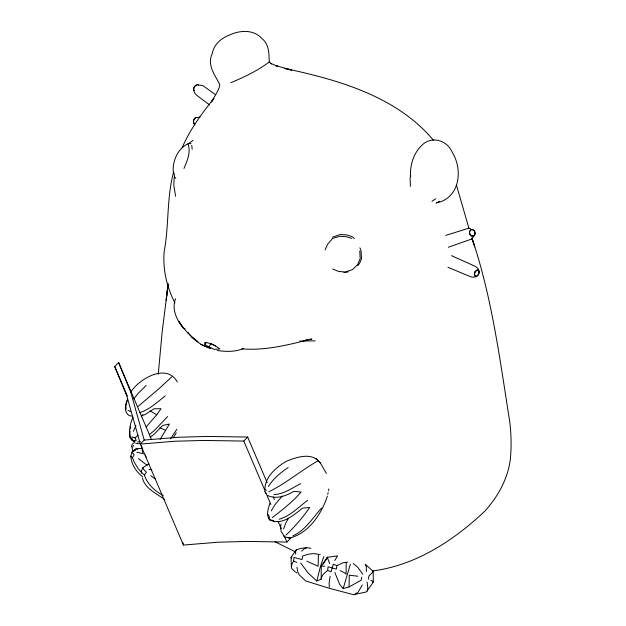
<?xml version="1.0" encoding="UTF-8"?>
<svg xmlns="http://www.w3.org/2000/svg" width="626" height="626" viewBox="0 0 626 626"><rect width="100%" height="100%" fill="white"/><g stroke="black" fill="none" stroke-linecap="round" stroke-linejoin="round"><path stroke-width="0.94" d="M410.429 175.875C410.132 164.278 413.896 152.251 422.8 144.41C432.683 135.685 447.449 140.678 452.308 152.408C463.224 170.178 459.82 198.293 436.228 202.98L439.608 201.251M300.691 563.048L308.164 573.017L316.803 580.998L321.201 579.12L321.208 566.162L327.304 557.336L337.578 555.865L334.746 560.528M347.813 562.125L346.178 562.375L346.108 574.3L344.926 572.986L340.153 570.607M366.327 571.444L366.327 566.178L365.193 564.237L373.159 571.264L373.339 582.102L366.343 591.946L353.604 594.7L329.393 588.323L305.676 580.936L298.892 574.48L297.726 571.632L296.967 567.156M334.84 572.5L339.707 584.441L343.181 588.557L349.058 586.938L349.261 575.2L357.908 576.233M294.901 571.608L291.763 568.643L291.34 566.546L292.131 563.58L293.657 561.17L293.946 557.406L302.006 559.558L302.749 556.021C307.757 554.198 313.18 552.625 318.407 554.48L318.125 566.225L306.795 561.178M158.276 374.191L162.079 332.609L168.081 284.861M285.941 535.175C294.65 526.693 302.867 517.569 309.635 507.443L302.389 508.179C293.617 515.308 281.207 526.153 269.423 519.697C265.987 514.752 268.202 508.461 269.884 503.304M368.511 579.23L368.824 576.17L373.002 571.859L373.159 571.264L372.525 570.865M166.148 300.363L168.073 283.476M174.31 176.329L173.778 185.155L175.601 196.251M281.027 523.978L280.667 526.873L281.16 531.779L282.874 533.853L284.079 536.709L289.556 538.031C308.375 533.642 321.874 513.664 327.328 496.136M166.266 299.4L168.089 284.908M321.201 579.12C321.357 575.208 324.91 572.751 327.648 570.435L328.11 566.788L336.318 569.151L336.851 565.638L342.805 562.852L346.178 562.375M328.556 490.745L328.791 488.961M129.637 432.902L129.903 431.134M130.294 428.474L130.56 426.697M129.543 430.328L130.153 437.879L134.48 441.659L132.243 440.501L130.153 437.879C128.799 430.931 129.95 423.669 132.978 417.307M330.129 576.249L329.127 582.994L329.315 587.219M361.718 577.149L361.147 580.2L349.058 586.938M327.734 494.337L328.149 492.545M316.803 580.998L320.262 567.109L323.83 556.624M350.349 564.276L343.181 588.557M173.613 172.009C166.547 197.988 169.137 225.337 164.161 251.715C162.682 269.423 166.759 287.217 174.959 302.906M367.352 591.046L367.791 587.571L367.102 582.031M142.587 476.73C136.116 471.769 131.366 464.406 130.795 456.151L132.313 451.369L135.208 449.225L139.238 448.466L142.705 448.67M126.875 401.047C124.817 405.679 124.261 412.565 129.183 415.586L131.789 416.094M310.879 548.345C306.083 546.967 300.762 548.29 296.247 549.824L295.566 551.866L295.715 554.143M127.579 398.269L125.959 405.797L126.1 409.396M175.515 298.735C171.563 308.884 176.563 319.776 182.964 327.672L185.116 328.861M131.304 447.003L132.493 443.717M283.578 528.954L285.792 523.046L288.43 518.359M183.989 168.433C187.268 160.733 191.133 152.165 187.949 143.792C177.761 148.581 172.346 161.117 173.292 171.978M474.602 235.157C475.94 233.013 474.485 229.601 471.84 229.523L470.799 229.82C468.24 231.542 469.703 236.174 472.747 236.221L474.602 235.157L471.855 238.96L448.326 247.247M205.054 344.762L204.608 342.524C210.422 342.696 215.367 345.622 219.89 348.925L214.217 349.355L209.178 346.96L205.054 344.762L206.142 342.219M209.178 346.96L210.626 343.572L215.665 345.959M182.096 147.806C189.874 129.715 201.611 113.65 213.928 98.407L211.392 102.015L216.807 92.758L219.131 87.851L219.781 84.659C215.133 74.979 206.666 65.206 212.245 53.633C213.818 44.258 221.565 37.904 230.071 34.79C240.29 30.134 253.561 29.422 261.77 38.366C269.203 44.18 269 53.64 269.25 62.005L271.574 63.915L270.549 63.336L277.561 66.223L275.573 65.534L291.63 70.057L284.525 68.406C338.384 79.784 396.915 96.459 433.615 140.451M133.416 431.298L135.936 425.61M325.082 249.891L327.742 244.046L332.735 238.389L339.879 236.292L346.428 236.745L351.773 238.373M148.925 463.803L142.885 467.685L141.335 471.049L141.429 473.17M410.828 176.055L410.069 177.674L410.421 186.376M160.053 439.452L169.419 424.029L162.643 425.477L153.91 434.467L150.13 437.238M362.36 584.958L358.041 592.235L354.895 594.254M133.518 445.399L132.055 447.942L133.002 451.722M141.852 472.74L138.127 468.538L134.418 462.45L132.446 457.739L134.167 454.82L132.008 452.277L135.685 450.039L135.208 449.225M271.269 510.886L274.877 504.806L282.177 496.074M173.809 436.964L176.266 432.848M323.227 564.042L327.68 557.054M176.845 429.256L170.608 438.818M133.847 398.973L137.994 393.535L146.108 385.522M296.247 549.824L291.051 557.453L291.34 566.546M146.108 426.971L156.774 414.733L161.038 408.7L154.027 408.786L144.966 414.592L141.382 415.844M141.249 416.791L142.814 414.584M163.323 495.722C155.045 490.98 147.274 484.446 144.395 475.001L146.39 472.215L143.636 469.398L142.885 467.685M268.366 486.48C273.343 478.655 280.518 472.607 288.187 467.544M130.693 392.244C139.144 378.66 166.852 362.665 177.33 382.016M321.584 508.054C312.664 517.882 305.472 530.308 292.866 535.864M200.007 117.148L195.648 117.649C193.137 119.347 192.612 122.931 194.991 125.004M290.8 538.039L286.919 542.053L246.973 541.427L217.973 542.218L183.449 545.05L140.334 444.069L126.828 395.976L114.73 366.546L118.611 362.54L151.422 439.389M247.685 437.058L207.73 436.439L178.739 437.23L144.207 440.062L140.334 444.069L174.857 441.236L203.857 440.446L243.804 441.072L247.685 437.058L267.145 482.638M167.611 416.595L154.074 430.798L149.34 434.53M215.36 94.573L202.863 85.629L197.135 84.69C192.198 86.318 193.121 92.124 196.392 95.027L209.46 104.832M135.208 437.864L136.21 440.681L132.243 440.501L131.883 436.893L135.208 437.864L137.986 435.219M301.646 551.193L304.471 548.642L306.748 547.695M165.115 395.929C157.259 402.244 149.442 409.553 139.692 412.714M195.648 117.649L193.99 119.48L193.387 121.913L194.193 123.525L193.622 122.899M133.252 443.404L134.989 441.979M435.751 198.778L431.94 201.322M138.236 406.297L159.262 388.425L171.79 376.836M307.577 500.307C298.485 507.162 290.425 516.012 279.11 519.204M196.235 85.026L194.436 86.771L193.497 89.002L193.974 90.41L194.694 90.52M269.25 62.005C257.56 70.715 244.257 77.147 230.814 82.679M272.255 517.616C282.436 509.783 292.733 501.833 301.09 492.02L293.711 491.402C285.847 495.98 276.222 499.681 267.412 495.393M188.598 143.448L193.011 140.412M300.754 483.616C292.139 487.928 283.954 494.211 273.938 494.548M268.844 491.801C286.348 483.186 301.325 470.243 318.196 460.713L320.489 463.17L326.373 473.452M372.595 582.368L373.26 581.656L370.788 580.177M291.826 557.179L291.051 557.453L291.544 558.079M332.414 237.184L339.981 234.57L346.843 234.93L352.383 236.706L354.324 238.608M447.973 267.279L470.525 276.715C478.139 279.36 482.536 270.862 475.533 266.465L451.479 255.658M243.451 348.557C235.118 352.078 225.947 351.734 217.167 350.482M445.712 235.415L468.584 228.247L470.439 228.592M137.485 442.042L140.357 441.487M321.208 566.162L324.722 566.17M372.971 570.912C416.032 565.239 454.116 540.324 485.017 510.949C498.061 496.434 507.882 478.765 510.323 459.194C511.575 446.588 511.254 433.974 509.697 421.415C499.924 359.981 492.052 297.6 472.09 238.436M305.668 339.902L307.452 339.66M309.228 339.417L311.889 339.049C288.969 344.558 265.737 350.943 241.879 348.815M187.949 143.792L191.008 143.542M318.407 554.48L320.215 554.339M315.207 340.88L299.768 341.006M148.894 469.383L151.774 469.727M135.803 443.255L139.348 443.787M136.836 452.246L143.542 453.725M476.104 276.449L474.633 275.612L474.837 272.114L477.403 269.955L478.867 270.792M287.616 537.39L289.556 538.031M293.657 561.17L296.826 562.398M327.648 570.435L331.091 571.788L333.337 564.151L336.851 565.638M200.735 344.441L210.821 348.439C201.556 345.849 193.536 339.754 187.808 332.257M128.001 410.445L130.74 411.54M191.783 337.101L197.847 341.819C190.374 336.225 183.754 329.253 178.872 321.279L182.964 327.672M332.727 268.969L338.791 271.512L345.349 271.919L352.54 269.642L357.704 264.446L360.208 258.569L359.762 251.049M295.668 552.022L275.041 541.772M159.81 427.613L165.804 430.5M150.17 410.946L156.774 414.733M164.411 499.376C156.336 493.272 144.974 488.718 142.407 477.928M295.519 572.047L296.771 572.915M150.772 475.744L155.217 478.929M147.149 465.321L138.518 458.662M142.125 473.084L144.395 475.001M353.244 563.47L357.696 567.172L362.861 574.347M266.379 490.338L264.861 488.969C265.377 476.37 276.011 467.716 285.847 461.503C295.558 457.528 309.682 452.379 318.431 460.752M136.202 448.232L137.438 449.366M274.579 521.818L273.147 520.433L269.423 519.697L269.219 516.192L267.584 514.29M130.795 456.151L132.446 457.739M318.196 460.713L315.989 458.498L320.489 463.17M197.847 84.8L198.262 85.332M193.559 89.878L193.974 90.41M174.435 176.626L175.804 178.371M264.681 491.285L265.76 493.405M329.659 563.572L327.304 557.336M359.864 247.818L360.975 250.322L361.554 258.209A19.148 18.678 12.7 0 1 357.798 265.745M273.249 496.934L274.391 499.611M243.804 441.072L265.174 491.113M265.94 492.905L270.894 504.517M278.147 521.497L281.199 528.649M284.251 535.793L286.919 542.053M114.73 366.546L127.321 396.039M145.209 454.914L146.124 457.058M118.611 362.54L130.709 391.962L144.207 440.062M471.902 238.24L473.78 243.772M471.832 238.06L474.774 246.847M456.362 184.811L469.015 228.568M182.69 542.265L183.449 545.05M142.705 452.481L141.617 445.728M191.752 145.381L192.174 149.231M174.122 173.058L174.357 175.734M348.15 271.895A19.148 18.678 12.7 0 1 346.397 272.279M345.529 272.412A19.148 18.678 12.7 0 1 343.823 272.545M474.837 272.114L474.336 274.595L475.259 276.262L477.051 276.136L478.671 274.298L479.164 271.809L478.248 270.142L476.456 270.268L474.837 272.114M470.799 229.82L469.531 231.698L469.883 234.265L471.644 236.018L473.788 235.924L475.056 234.046L474.704 231.479L472.943 229.726L470.799 229.82"/></g></svg>
